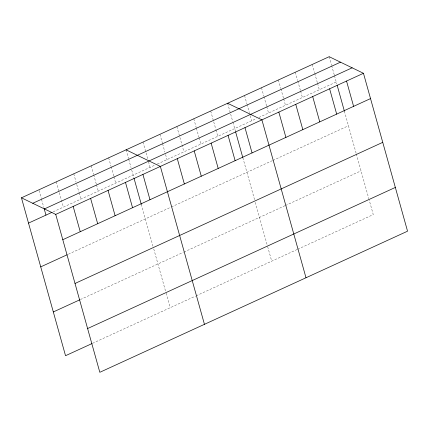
<?xml version="1.0" encoding="UTF-8"?>
<svg xmlns="http://www.w3.org/2000/svg" width="429" height="429" viewBox="0 0 429 429"><rect width="100%" height="100%" fill="white"/><g stroke="black" fill="none" stroke-linecap="round" stroke-linejoin="round"><path stroke-width="0.32" stroke-dasharray="2.15 1.61" d="M53.169 211.808L154.901 165.154M157.32 164.044L256.456 118.586M258.875 117.476L336.245 81.993M68.393 254.188L170.747 207.25M171.353 206.971L272.297 160.677M272.903 160.403L348.461 125.751M80.379 299.544L183.333 252.332M183.939 252.054L284.888 205.759M285.489 205.486L361.052 170.833M92.594 343.302L195.554 296.085M196.155 295.812L297.104 249.517M297.71 249.244L373.268 214.591L369.192 200.005M329.182 56.698L331.478 64.918M331.655 65.551L334.304 75.037M334.481 75.67L336.776 83.896M344.39 111.165L356.156 153.303M356.327 153.931L368.838 198.74M312.258 64.457L314.554 72.678M314.73 73.311L317.38 82.797M317.551 83.43L319.321 89.758M295.329 72.217L297.624 80.443M297.801 81.076L300.45 90.562M300.627 91.195L302.397 97.517M278.405 79.982L280.7 88.202M280.877 88.835L283.526 98.321M283.703 98.954L285.467 105.282M261.481 87.741L263.776 95.962M263.953 96.595L266.602 106.081M266.779 106.714L268.543 113.042M244.557 95.501L246.852 103.727M247.029 104.36L249.324 112.58M250.204 115.744L251.619 120.801M227.627 103.266L232.749 121.605M232.926 122.238L235.403 131.102M242.841 157.733L254.601 199.871M255.303 202.375L267.288 245.308M267.642 246.573L271.713 261.159M210.703 111.025L215.825 129.37M216.002 130.003L217.766 136.325M193.779 118.79L196.251 127.644M196.428 128.276L198.9 137.13M199.077 137.763L200.842 144.085M176.855 126.55L183.918 151.85M159.931 134.309L162.403 143.163M162.58 143.795L164.875 152.022M165.578 154.547L166.994 159.609M143.002 142.074L147.769 159.148M148.477 161.679L150.07 167.369M126.078 149.834L128.55 158.687M128.727 159.32L131.022 167.541M131.73 170.072L133.848 177.67M141.286 204.306L153.051 246.439M153.754 248.943L165.739 291.876M166.093 293.146L170.163 307.727M108.639 157.829L110.934 166.05M111.111 166.683L113.76 176.174M113.937 176.807L115.707 183.129M91.2 165.825L93.501 174.051M93.672 174.683L96.321 184.17M96.498 184.802L98.268 191.125M73.767 173.825L76.062 182.046M76.764 184.577L78.888 192.165M79.065 192.798L80.829 199.12M56.328 181.821L63.39 207.121M39.066 190.449L41.361 198.67M41.538 199.303L43.833 207.529"/><path stroke-width="0.64" d="M21.45 197.812L329.182 56.698L363.465 73.289L407.55 231.188L99.818 372.302L55.732 214.409L21.45 197.812L65.535 355.711L91.994 343.575M32.765 203.287L340.492 62.173M44.418 208.934L352.15 67.814M28.512 223.112L51.963 212.36M55.732 214.409L363.465 73.289M62.795 239.709L370.527 98.59M40.728 266.87L67.187 254.735M75.016 283.467L382.743 142.348M53.319 311.953L79.778 299.817M87.602 328.55L395.334 187.43M227.627 103.266L261.915 119.857L306 277.756M126.078 149.834L160.36 166.431L204.445 324.324M346.541 81.054L353.603 106.349M337.13 85.167L344.39 111.165M329.617 88.814L336.679 114.114M312.687 96.573L319.755 121.874M295.763 104.338L302.826 129.633M278.839 112.098L285.902 137.398M244.986 127.622L252.054 152.922M235.58 131.735L242.841 157.733M228.062 135.382L235.124 160.682M211.138 143.141L218.2 168.441M194.214 150.906L201.276 176.206M177.29 158.666L184.352 183.966M142.927 174.426L149.989 199.726M134.025 178.303L141.286 204.306M125.488 182.422L132.55 207.722M108.049 190.417L115.111 215.717M90.61 198.412L97.673 223.713M73.171 206.413L80.234 231.708M44.187 208.789L45.951 215.117"/></g></svg>
